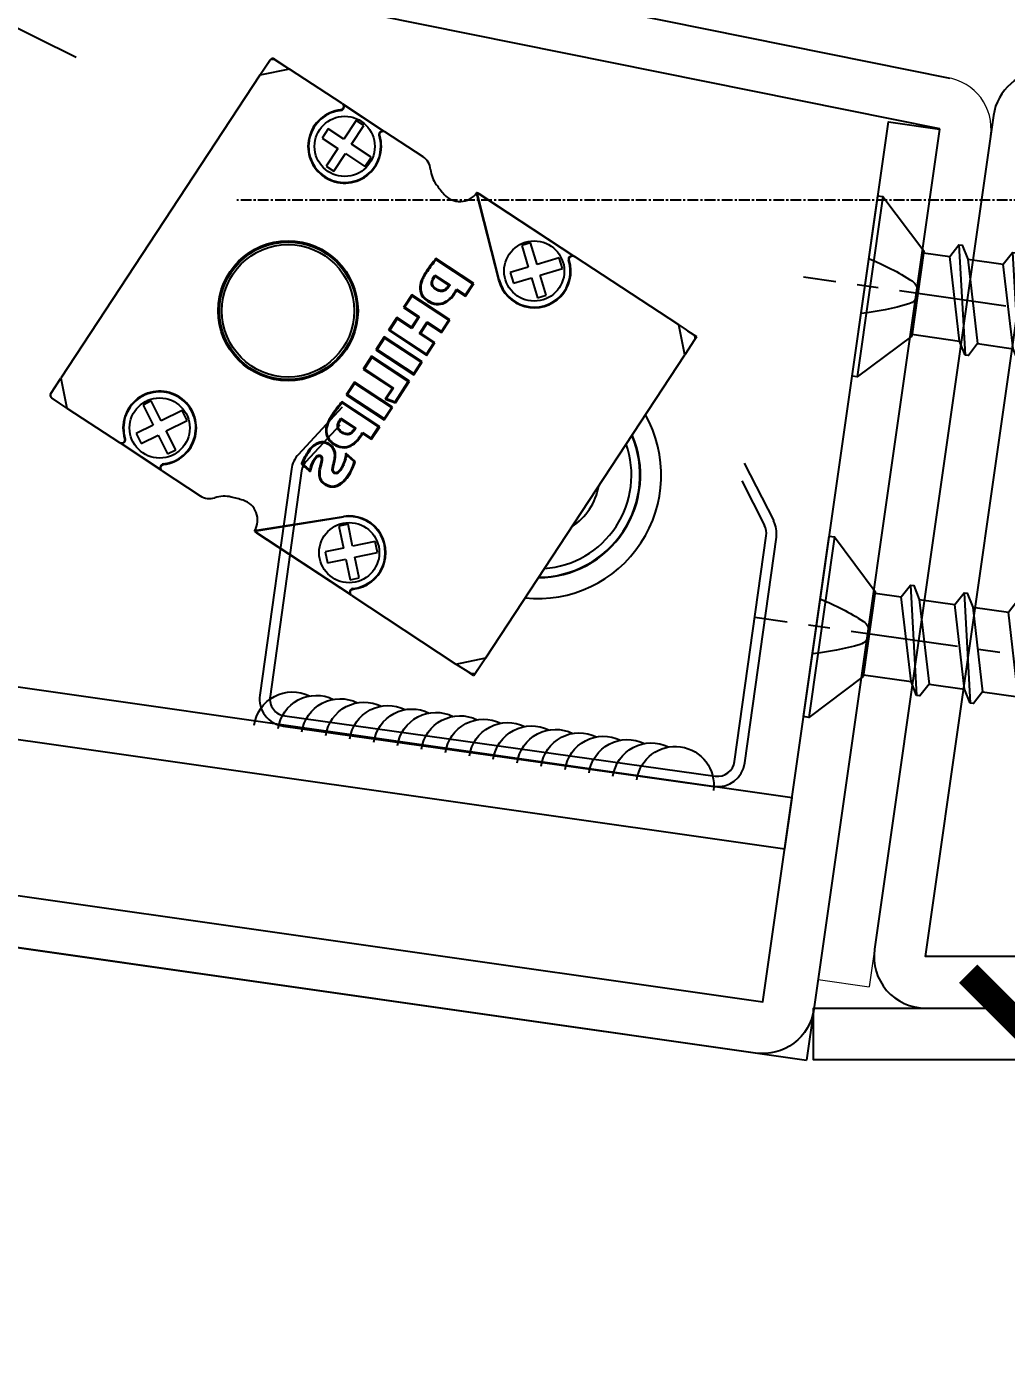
# Model space of a CAD drawing. Extents: x -3378 to 102197, y -3799 to 48702.
# Drawn here: x 85680.9 to 85737.9, y 23480.7 to 23558.2 of the extents above; entities that cross this region are included whole.
import ezdxf

# ---------------------------------------------------------------- set-up
doc = ezdxf.new("R2010")
doc.units = 0
doc.linetypes.add('CENTER', pattern=[2, 1.25, -0.25, 0.25, -0.25])
for name, color, linetype in [('24WELD', 55, 'Continuous'), ('BCM CL', 14, 'CENTER'), ('CENTER', 4, 'CENTER'), ('DIM', 173, 'Continuous'), ('LAYER3', 165, 'Continuous'), ('outline', 255, 'Continuous'), ('螺絲 固定五金 FASTENERS', 124, 'Continuous'), ('螺絲、螺栓', 4, 'Continuous'), ('視覺模型鋁擠型暫替', 4, 'Continuous'), ('金屬面材 METAL PANEL', 2, 'Continuous')]:
    doc.layers.add(name, color=color, linetype=linetype)
doc.layers.add('BCM-ALP', color=7, linetype='Continuous', lineweight=0)
doc.styles.add('GM_ANNO_TEXT', font='simplex.shx', dxfattribs={"width": 0.8})
doc.dimstyles.new('GM_DIM', dxfattribs={"dimscale": 0, "dimtxt": 20, "dimasz": 10, "dimexe": 5, "dimexo": 5, "dimgap": 5, "dimtad": 1, "dimdec": 0, "dimdsep": 46, "dimtxsty": 'GM_ANNO_TEXT', "dimblk": 'ARCHTICK', "dimcen": 0, "dimclrd": 4, "dimclre": 4, "dimclrt": 10, "dimadec": 0, "dimazin": 2, "dimtfac": 1, "dimtdec": 0, "dimtix": 1, "dimtofl": 0, "dimtmove": 2, "dimatfit": 3, "dimfxl": 1.5, "dimarcsym": 1})

# ---------------------------------------------------------------- blocks, each defined once
blk = doc.blocks.new('箭頭2')
at = {"layer": 'LAYER3', "ltscale": 10}
blk.add_line((0, -5.774), (0, -205.774), dxfattribs=at)
blk = doc.blocks.new('L3燈具')
at = {"color": 133, "linetype": 'Continuous'}
for p, q in [((-14.267, 36.334), (-11.579, 35.059)), ((-14.193, 36.274), (-14.17, 36.244)), ((-11.71, 35.078), (-11.672, 35.079)), ((-5.774, 32.289), (-5.776, 32.291)), ((0.218, 29.424), (0.256, 29.425)), ((-21.687, 13.734), (-24.375, 15.008)), ((-24.244, 14.99), (-24.282, 14.989)), ((-21.761, 13.794), (-21.784, 13.824)), ((-15.868, 10.995), (-15.87, 10.995)), ((-9.759, 8.08), (-15.725, 10.908)), ((-9.833, 8.14), (-9.856, 8.17))]:
    blk.add_line(p, q, dxfattribs=at)
at = {"color": 165, "linetype": 'Continuous'}
for p, q in [((-13.327, 35.474), (-13.883, 34.299)), ((-13.396, 34.068), (-12.84, 35.243)), ((-12.84, 35.243), (-13.327, 35.474)), ((-14.869, 34.766), (-15.148, 34.177)), ((-15.148, 34.177), (-14.163, 33.71)), ((-13.883, 34.299), (-14.869, 34.766)), ((-14.163, 33.71), (-14.687, 32.603)), ((-14.2, 32.373), (-13.676, 33.479)), ((-13.676, 33.479), (-12.456, 32.901)), ((-12.177, 33.49), (-13.396, 34.068)), ((-12.456, 32.901), (-12.177, 33.49)), ((-14.687, 32.603), (-14.2, 32.373)), ((-3.828, 27.429), (-5.805, 32.271)), ((-3.796, 27.442), (-5.774, 32.289)), ((-2.286, 29.825), (-2.776, 29.6)), ((-2.776, 29.6), (-2.233, 28.419)), ((-1.743, 28.644), (-2.286, 29.825)), ((-0.517, 29.208), (-1.743, 28.644)), ((-0.245, 28.616), (-0.517, 29.208)), ((-5.23, 27.032), (-7.619, 28.165)), ((-7.599, 28.096), (-7.619, 28.165)), ((-5.301, 27.007), (-7.599, 28.096)), ((-2.233, 28.419), (-3.224, 27.963)), ((-3.224, 27.963), (-2.951, 27.371)), ((-1.471, 28.052), (-0.245, 28.616)), ((-0.959, 26.939), (-1.471, 28.052)), ((-8.006, 27.356), (-8.054, 27.38)), ((-7.54, 27.208), (-7.519, 27.139)), ((-7.54, 27.208), (-6.595, 26.76)), ((-7.519, 27.139), (-6.665, 26.735)), ((-2.951, 27.371), (-1.96, 27.827)), ((-1.96, 27.827), (-1.448, 26.714)), ((-6.595, 26.76), (-6.665, 26.735)), ((-6.181, 26.564), (-6.156, 26.493)), ((-6.181, 26.564), (-5.634, 26.304)), ((-6.156, 26.493), (-5.609, 26.234)), ((-5.634, 26.304), (-5.301, 27.007)), ((-5.609, 26.234), (-5.23, 27.032)), ((-5.301, 27.007), (-5.23, 27.032)), ((-1.448, 26.714), (-0.959, 26.939)), ((-8.71, 25.877), (-9.088, 25.079)), ((-8.684, 25.807), (-9.017, 25.104)), ((-6.316, 24.743), (-8.71, 25.877)), ((-8.684, 25.807), (-8.71, 25.877)), ((-6.386, 24.717), (-8.684, 25.807)), ((-5.634, 26.304), (-5.609, 26.234)), ((-9.017, 25.104), (-9.088, 25.079)), ((-9.088, 25.079), (-8.175, 24.646)), ((-9.017, 25.104), (-8.105, 24.672)), ((-9.388, 24.446), (-9.766, 23.648)), ((-9.363, 24.375), (-9.696, 23.673)), ((-8.475, 24.013), (-9.388, 24.446)), ((-9.363, 24.375), (-9.388, 24.446)), ((-8.45, 23.943), (-9.363, 24.375)), ((-8.175, 24.646), (-8.475, 24.013)), ((-8.45, 23.943), (-8.475, 24.013)), ((-8.105, 24.672), (-8.45, 23.943)), ((-8.105, 24.672), (-8.175, 24.646)), ((-7.964, 23.712), (-7.619, 24.441)), ((-7.894, 23.738), (-7.594, 24.371)), ((-7.619, 24.441), (-7.594, 24.371)), ((-7.619, 24.441), (-6.719, 24.015)), ((-7.594, 24.371), (-6.694, 23.944)), ((-6.719, 24.015), (-6.386, 24.717)), ((-6.719, 24.015), (-6.694, 23.944)), ((-6.694, 23.944), (-6.316, 24.743)), ((-6.386, 24.717), (-6.316, 24.743)), ((-9.696, 23.673), (-9.766, 23.648)), ((-9.766, 23.648), (-7.373, 22.513)), ((-9.696, 23.673), (-7.398, 22.583)), ((-7.964, 23.712), (-7.894, 23.738)), ((-7.065, 23.286), (-7.964, 23.712)), ((-6.994, 23.311), (-7.894, 23.738)), ((-7.398, 22.583), (-7.065, 23.286)), ((-7.373, 22.513), (-6.994, 23.311)), ((-7.065, 23.286), (-6.994, 23.311)), ((-9.964, 23.231), (-10.343, 22.431)), ((-9.939, 23.16), (-10.273, 22.456)), ((-7.57, 22.096), (-9.964, 23.231)), ((-9.939, 23.16), (-9.964, 23.231)), ((-7.64, 22.071), (-9.939, 23.16)), ((-7.398, 22.583), (-7.373, 22.513)), ((-10.541, 22.014), (-10.921, 21.211)), ((-10.516, 21.943), (-10.851, 21.236)), ((-8.147, 20.879), (-10.541, 22.014)), ((-10.516, 21.943), (-10.541, 22.014)), ((-8.217, 20.854), (-10.516, 21.943)), ((-10.273, 22.456), (-10.343, 22.431)), ((-10.343, 22.431), (-7.949, 21.296)), ((-10.273, 22.456), (-7.975, 21.366)), ((-7.975, 21.366), (-7.64, 22.071)), ((-7.949, 21.296), (-7.57, 22.096)), ((-7.64, 22.071), (-7.57, 22.096)), ((-10.851, 21.236), (-10.921, 21.211)), ((-10.921, 21.211), (-9.085, 20.341)), ((-10.851, 21.236), (-9.014, 20.366)), ((-7.975, 21.366), (-7.949, 21.296)), ((-11.311, 20.39), (-11.689, 19.592)), ((-11.285, 20.319), (-11.619, 19.617)), ((-8.917, 19.255), (-11.311, 20.39)), ((-11.285, 20.319), (-11.311, 20.39)), ((-8.987, 19.23), (-11.285, 20.319)), ((-9.085, 20.341), (-9.408, 19.659)), ((-9.014, 20.366), (-9.332, 19.696)), ((-9.014, 20.366), (-9.085, 20.341)), ((-8.82, 19.582), (-8.217, 20.854)), ((-8.79, 19.522), (-8.147, 20.879)), ((-8.217, 20.854), (-8.147, 20.879)), ((-11.619, 19.617), (-11.689, 19.592)), ((-11.689, 19.592), (-9.295, 18.457)), ((-11.619, 19.617), (-9.32, 18.527)), ((-9.332, 19.696), (-9.408, 19.659)), ((-9.408, 19.659), (-8.79, 19.522)), ((-9.332, 19.696), (-8.82, 19.582)), ((-8.82, 19.582), (-8.79, 19.522)), ((-9.499, 18.027), (-11.888, 19.16)), ((-11.868, 19.091), (-11.888, 19.16)), ((-9.569, 18.002), (-11.868, 19.091)), ((-9.32, 18.527), (-8.987, 19.23)), ((-9.295, 18.457), (-8.917, 19.255)), ((-8.987, 19.23), (-8.917, 19.255)), ((-12.28, 18.341), (-12.327, 18.364)), ((-11.808, 18.205), (-11.786, 18.136)), ((-11.808, 18.205), (-10.862, 17.757)), ((-11.786, 18.136), (-10.933, 17.732)), ((-9.901, 17.302), (-9.569, 18.002)), ((-9.876, 17.231), (-9.499, 18.027)), ((-9.569, 18.002), (-9.499, 18.027)), ((-9.32, 18.527), (-9.295, 18.457)), ((-22.874, 17.67), (-23.318, 17.365)), ((-23.318, 17.365), (-22.581, 16.294)), ((-22.137, 16.599), (-22.874, 17.67)), ((-21.026, 17.365), (-22.137, 16.599)), ((-20.656, 16.828), (-21.026, 17.365)), ((-10.862, 17.757), (-10.933, 17.732)), ((-10.448, 17.561), (-10.423, 17.49)), ((-10.448, 17.561), (-9.901, 17.302)), ((-10.423, 17.49), (-9.876, 17.231)), ((-9.901, 17.302), (-9.876, 17.231)), ((-22.581, 16.294), (-23.48, 15.675)), ((-21.768, 16.062), (-20.656, 16.828)), ((-23.48, 15.675), (-23.11, 15.138)), ((-23.11, 15.138), (-22.212, 15.757)), ((-22.212, 15.757), (-21.517, 14.748)), ((-21.073, 15.054), (-21.768, 16.062)), ((-12.664, 15.885), (-12.683, 15.835)), ((-11.19, 16.127), (-11.246, 16.227)), ((-10.634, 15.825), (-11.246, 16.227)), ((-10.691, 15.799), (-11.19, 16.127)), ((-10.691, 15.799), (-10.634, 15.825)), ((-21.517, 14.748), (-21.073, 15.054)), ((-13.655, 15.264), (-13.714, 15.24)), ((-13.182, 14.967), (-13.136, 14.879)), ((-11.659, 14.961), (-11.664, 15.014)), ((-15.873, 11.03), (-10.873, 12.565)), ((-15.868, 10.995), (-10.863, 12.532)), ((-10.544, 12.146), (-11.051, 11.963)), ((-11.051, 11.963), (-10.61, 10.74)), ((-10.103, 10.922), (-10.544, 12.146)), ((-8.834, 11.379), (-10.103, 10.922)), ((-8.613, 10.766), (-8.834, 11.379)), ((-10.61, 10.74), (-11.637, 10.37)), ((-11.637, 10.37), (-11.416, 9.757)), ((-11.416, 9.757), (-10.39, 10.126)), ((-10.39, 10.126), (-9.975, 8.974)), ((-9.883, 10.309), (-8.613, 10.766)), ((-9.468, 9.157), (-9.883, 10.309)), ((-9.975, 8.974), (-9.468, 9.157))]:
    blk.add_line(p, q, dxfattribs=at)
for centre, radius in [((-13.78, 33.889), 1.75), ((-1.852, 28.236), 1.75), ((-15.718, 23.963), 4.07), ((-15.718, 23.963), 4), ((-15.718, 23.963), 3.852), ((-22.174, 16.178), 1.75), ((-10.246, 10.524), 1.75)]:
    blk.add_circle(centre, radius, dxfattribs=at)
for centre, radius, start, end in [((-13.78, 33.889), 2.135, 104.2067, 25.07249), ((-13.78, 33.889), 2.1, 103.83507, 25.44412), ((-1.852, 28.236), 2.135, 202.20575, 25.07249), ((-1.852, 28.236), 2.1, 202.20575, 25.44412), ((0.124, 23.366), 9.109, 148.21497, 153.85858), ((0.124, 23.366), 9.057, 148.51397, 153.85858), ((-4.067, 14.321), 9.196, 148.25382, 153.91996), ((-4.067, 14.321), 9.143, 148.55019, 153.91996), ((-22.174, 16.178), 2.135, 284.2067, 205.07249), ((-22.174, 16.178), 2.1, 283.83507, 205.44412), ((-7.537, 24.497), 11.129, 236.28351, 239.79491), ((-7.537, 24.497), 11.076, 236.4704, 239.36009), ((-10.246, 10.524), 2.135, 284.2067, 107.07344), ((-10.246, 10.524), 2.1, 283.83507, 107.07344)]:
    blk.add_arc(centre, radius, start, end, dxfattribs=at)
at = {"color": 133, "linetype": 'Continuous'}
for centre, radius, start, end in [((-1.043, 39.423), 10, 224.46465, 228.5497), ((-15.639, 11.088), 0.2, 220.52423, 244.63959)]:
    blk.add_arc(centre, radius, start, end, dxfattribs=at)
at = {"linetype": 'Continuous'}
blk.add_arc((-5.702, 32.053), 0.2, 64.63959, 88.75496, dxfattribs=at)
at = {"color": 133, "linetype": 'Continuous', "extrusion": (0, 0, -1)}
for centre, major_axis, start_param, end_param in [((-6.367, 33.032), (1.003, 0.409), 1.321801, 1.35384), ((-16.818, 10.984), (0.318, -1.036), -1.35384, -1.321801)]:
    blk.add_ellipse(centre, major_axis=major_axis, ratio=0.866113, start_param=start_param, end_param=end_param, dxfattribs=at)
at = {"color": 165, "linetype": 'Continuous'}
for points, knots in [([(-14.267, 36.334), (-14.23, 36.316), (-14.199, 36.287), (-14.159, 36.216), (-14.15, 36.174), (-14.157, 36.093), (-14.174, 36.053), (-14.227, 35.992), (-14.263, 35.969), (-14.303, 35.959)], [0, 0, 0, 0, 0.25, 0.25, 0.5, 0.5, 0.75, 0.75, 1, 1, 1, 1]), ([(-14.282, 35.928), (-14.242, 35.938), (-14.205, 35.96), (-14.152, 36.022), (-14.135, 36.062), (-14.127, 36.143), (-14.135, 36.185), (-14.16, 36.229), (-14.165, 36.236), (-14.17, 36.244)], [0, 0, 0, 0, 0.25, 0.25, 0.5, 0.5, 0.75, 0.75, 0.8056543, 0.8056543, 0.8056543, 0.8056543]), ([(-11.71, 35.077), (-11.719, 35.077), (-11.728, 35.076), (-11.777, 35.068), (-11.815, 35.048), (-11.873, 34.99), (-11.893, 34.952), (-11.907, 34.871), (-11.901, 34.829), (-11.883, 34.792)], [0.1948221, 0.1948221, 0.1948221, 0.1948221, 0.25, 0.25, 0.5, 0.5, 0.75, 0.75, 1, 1, 1, 1]), ([(-11.846, 34.794), (-11.863, 34.831), (-11.869, 34.873), (-11.854, 34.954), (-11.834, 34.992), (-11.777, 35.049), (-11.738, 35.069), (-11.658, 35.083), (-11.616, 35.077), (-11.579, 35.059)], [0, 0, 0, 0, 0.25, 0.25, 0.5, 0.5, 0.75, 0.75, 1, 1, 1, 1]), ([(0.218, 29.424), (0.209, 29.423), (0.2, 29.422), (0.151, 29.414), (0.113, 29.394), (0.055, 29.336), (0.035, 29.298), (0.021, 29.218), (0.027, 29.175), (0.045, 29.138)], [0.1948221, 0.1948221, 0.1948221, 0.1948221, 0.25, 0.25, 0.5, 0.5, 0.75, 0.75, 1, 1, 1, 1]), ([(0.082, 29.14), (0.065, 29.178), (0.059, 29.22), (0.074, 29.3), (0.093, 29.338), (0.151, 29.396), (0.19, 29.415), (0.27, 29.429), (0.312, 29.423), (0.349, 29.406)], [0, 0, 0, 0, 0.25, 0.25, 0.5, 0.5, 0.75, 0.75, 1, 1, 1, 1]), ([(-8.054, 27.38), (-8.203, 27.073), (-8.345, 26.747), (-8.306, 26.233), (-8.25, 26.062), (-8.038, 25.795), (-7.886, 25.703), (-7.574, 25.56), (-7.405, 25.516), (-7.064, 25.528), (-6.896, 25.587), (-6.607, 25.773), (-6.482, 25.894), (-6.296, 26.181), (-6.229, 26.339), (-6.156, 26.493)], [0, 0, 0, 0, 0.25, 0.25, 0.375, 0.375, 0.5, 0.5, 0.625, 0.625, 0.75, 0.75, 0.875, 0.875, 1, 1, 1, 1]), ([(-8.006, 27.356), (-8.024, 27.319), (-8.042, 27.281), (-8.064, 27.234), (-8.069, 27.225), (-8.077, 27.206), (-8.081, 27.198), (-8.098, 27.162), (-8.109, 27.138), (-8.161, 27.02), (-8.193, 26.929), (-8.266, 26.666), (-8.28, 26.505), (-8.251, 26.283), (-8.233, 26.213), (-8.194, 26.113), (-8.179, 26.081), (-8.152, 26.033), (-8.142, 26.015), (-8.119, 25.982), (-8.107, 25.966), (-8.044, 25.89), (-7.981, 25.836), (-7.873, 25.765), (-7.835, 25.743), (-7.755, 25.701), (-7.713, 25.681), (-7.505, 25.593), (-7.346, 25.564), (-7.04, 25.591), (-6.893, 25.646), (-6.717, 25.767), (-6.683, 25.794), (-6.631, 25.838), (-6.614, 25.854), (-6.589, 25.878), (-6.58, 25.886), (-6.563, 25.902), (-6.557, 25.909), (-6.491, 25.979), (-6.443, 26.047), (-6.359, 26.19), (-6.323, 26.264), (-6.252, 26.414), (-6.217, 26.489), (-6.181, 26.564)], [0, 0, 0, 0, 0.03125, 0.03125, 0.039062, 0.039062, 0.046875, 0.046875, 0.0625, 0.0625, 0.125, 0.125, 0.25, 0.25, 0.3125, 0.3125, 0.34375, 0.34375, 0.359375, 0.359375, 0.375, 0.375, 0.4375, 0.4375, 0.46875, 0.46875, 0.5, 0.5, 0.625, 0.625, 0.75, 0.75, 0.78125, 0.78125, 0.796875, 0.796875, 0.804688, 0.804688, 0.8125, 0.8125, 0.875, 0.875, 0.9375, 0.9375, 1, 1, 1, 1]), ([(-6.595, 26.76), (-6.599, 26.75), (-6.604, 26.741), (-6.611, 26.727), (-6.613, 26.722), (-6.616, 26.715), (-6.617, 26.713), (-6.619, 26.708), (-6.621, 26.704), (-6.636, 26.674), (-6.648, 26.65), (-6.687, 26.579), (-6.714, 26.537), (-6.796, 26.427), (-6.854, 26.376), (-6.943, 26.331), (-6.973, 26.321), (-7.012, 26.315), (-7.022, 26.314), (-7.042, 26.312), (-7.052, 26.311), (-7.081, 26.309), (-7.101, 26.309), (-7.16, 26.31), (-7.2, 26.315), (-7.262, 26.33), (-7.283, 26.336), (-7.315, 26.347), (-7.325, 26.351), (-7.347, 26.36), (-7.358, 26.366), (-7.377, 26.374), (-7.386, 26.379), (-7.405, 26.388), (-7.415, 26.393), (-7.445, 26.408), (-7.464, 26.419), (-7.517, 26.453), (-7.547, 26.478), (-7.624, 26.56), (-7.656, 26.623), (-7.683, 26.769), (-7.678, 26.851), (-7.641, 26.987), (-7.625, 27.035), (-7.598, 27.098), (-7.592, 27.11), (-7.584, 27.126), (-7.583, 27.13), (-7.581, 27.135), (-7.579, 27.137), (-7.576, 27.144), (-7.573, 27.149), (-7.561, 27.172), (-7.55, 27.19), (-7.54, 27.208)], [0, 0, 0, 0, 0.015625, 0.015625, 0.023438, 0.023438, 0.027344, 0.027344, 0.03125, 0.03125, 0.0625, 0.0625, 0.125, 0.125, 0.25, 0.25, 0.3125, 0.3125, 0.328125, 0.328125, 0.34375, 0.34375, 0.375, 0.375, 0.4375, 0.4375, 0.46875, 0.46875, 0.484375, 0.484375, 0.5, 0.5, 0.515625, 0.515625, 0.53125, 0.53125, 0.5625, 0.5625, 0.625, 0.625, 0.75, 0.75, 0.875, 0.875, 0.9375, 0.9375, 0.953125, 0.953125, 0.957031, 0.957031, 0.960938, 0.960938, 0.96875, 0.96875, 1, 1, 1, 1]), ([(-6.665, 26.735), (-6.666, 26.734), (-6.666, 26.734), (-6.667, 26.731), (-6.669, 26.727), (-6.683, 26.698), (-6.695, 26.674), (-6.733, 26.606), (-6.758, 26.566), (-6.835, 26.464), (-6.887, 26.418), (-6.962, 26.38), (-6.987, 26.372), (-7.018, 26.368), (-7.028, 26.366), (-7.047, 26.365), (-7.056, 26.364), (-7.083, 26.362), (-7.101, 26.362), (-7.156, 26.363), (-7.192, 26.367), (-7.248, 26.381), (-7.267, 26.386), (-7.296, 26.397), (-7.305, 26.4), (-7.325, 26.409), (-7.335, 26.413), (-7.354, 26.422), (-7.363, 26.427), (-7.382, 26.436), (-7.392, 26.44), (-7.42, 26.454), (-7.437, 26.464), (-7.485, 26.495), (-7.511, 26.518), (-7.579, 26.589), (-7.606, 26.643), (-7.629, 26.769), (-7.625, 26.843), (-7.591, 26.971), (-7.575, 27.016), (-7.549, 27.076), (-7.544, 27.089), (-7.537, 27.104), (-7.535, 27.108), (-7.533, 27.112), (-7.532, 27.114), (-7.529, 27.12), (-7.527, 27.124), (-7.522, 27.132), (-7.521, 27.135), (-7.519, 27.139)], [0, 0, 0, 0, 0.000985, 0.000985, 0.005102, 0.005102, 0.038036, 0.038036, 0.103905, 0.103905, 0.235642, 0.235642, 0.301511, 0.301511, 0.317978, 0.317978, 0.334445, 0.334445, 0.36738, 0.36738, 0.433248, 0.433248, 0.466183, 0.466183, 0.48265, 0.48265, 0.499117, 0.499117, 0.515584, 0.515584, 0.532051, 0.532051, 0.564986, 0.564986, 0.630855, 0.630855, 0.762592, 0.762592, 0.894329, 0.894329, 0.960198, 0.960198, 0.976665, 0.976665, 0.980782, 0.980782, 0.984899, 0.984899, 0.993133, 0.993133, 1, 1, 1, 1]), ([(-12.327, 18.364), (-12.476, 18.058), (-12.617, 17.733), (-12.576, 17.22), (-12.513, 17.053), (-12.299, 16.789), (-12.15, 16.695), (-11.838, 16.553), (-11.67, 16.51), (-11.328, 16.523), (-11.162, 16.583), (-10.731, 16.865), (-10.569, 17.183), (-10.423, 17.49)], [0, 0, 0, 0, 0.25, 0.25, 0.375, 0.375, 0.5, 0.5, 0.625, 0.625, 0.75, 0.75, 1, 1, 1, 1]), ([(-12.28, 18.341), (-12.298, 18.303), (-12.315, 18.266), (-12.337, 18.219), (-12.342, 18.209), (-12.347, 18.198), (-12.349, 18.195), (-12.351, 18.191), (-12.352, 18.187), (-12.357, 18.178), (-12.36, 18.171), (-12.374, 18.14), (-12.385, 18.115), (-12.438, 17.991), (-12.47, 17.897), (-12.541, 17.626), (-12.552, 17.463), (-12.503, 17.173), (-12.443, 17.045), (-12.344, 16.93), (-12.338, 16.923), (-12.325, 16.909), (-12.318, 16.901), (-12.297, 16.88), (-12.282, 16.866), (-12.235, 16.826), (-12.201, 16.801), (-12.13, 16.754), (-12.092, 16.732), (-12.011, 16.69), (-11.969, 16.67), (-11.761, 16.584), (-11.602, 16.557), (-11.295, 16.589), (-11.148, 16.648), (-10.99, 16.761), (-10.972, 16.774), (-10.938, 16.802), (-10.924, 16.814), (-10.88, 16.853), (-10.852, 16.88), (-10.772, 16.968), (-10.723, 17.034), (-10.655, 17.142), (-10.633, 17.179), (-10.602, 17.238), (-10.592, 17.258), (-10.577, 17.289), (-10.573, 17.299), (-10.564, 17.318), (-10.559, 17.327), (-10.519, 17.411), (-10.484, 17.486), (-10.448, 17.561)], [0, 0, 0, 0, 0.03125, 0.03125, 0.039062, 0.039062, 0.041016, 0.041016, 0.042969, 0.042969, 0.046875, 0.046875, 0.0625, 0.0625, 0.125, 0.125, 0.25, 0.25, 0.375, 0.375, 0.382812, 0.382812, 0.390625, 0.390625, 0.40625, 0.40625, 0.4375, 0.4375, 0.46875, 0.46875, 0.5, 0.5, 0.625, 0.625, 0.75, 0.75, 0.765625, 0.765625, 0.78125, 0.78125, 0.8125, 0.8125, 0.875, 0.875, 0.90625, 0.90625, 0.921875, 0.921875, 0.929688, 0.929688, 0.9375, 0.9375, 1, 1, 1, 1]), ([(-10.862, 17.757), (-10.867, 17.748), (-10.871, 17.738), (-10.878, 17.724), (-10.88, 17.719), (-10.885, 17.71), (-10.886, 17.706), (-10.902, 17.673), (-10.915, 17.648), (-10.954, 17.576), (-10.981, 17.534), (-11.063, 17.423), (-11.121, 17.37), (-11.211, 17.323), (-11.242, 17.313), (-11.278, 17.307), (-11.282, 17.307), (-11.29, 17.306), (-11.295, 17.306), (-11.31, 17.304), (-11.32, 17.304), (-11.35, 17.302), (-11.37, 17.302), (-11.472, 17.307), (-11.556, 17.326), (-11.688, 17.387), (-11.729, 17.41), (-11.8, 17.46), (-11.83, 17.488), (-11.905, 17.578), (-11.934, 17.647), (-11.948, 17.765), (-11.947, 17.807), (-11.939, 17.862), (-11.938, 17.873), (-11.935, 17.888), (-11.934, 17.89), (-11.933, 17.896), (-11.933, 17.898), (-11.932, 17.903), (-11.931, 17.907), (-11.926, 17.927), (-11.921, 17.944), (-11.905, 17.998), (-11.889, 18.039), (-11.865, 18.096), (-11.859, 18.107), (-11.851, 18.125), (-11.848, 18.132), (-11.843, 18.141), (-11.841, 18.146), (-11.829, 18.169), (-11.818, 18.187), (-11.808, 18.205)], [0, 0, 0, 0, 0.015625, 0.015625, 0.023437, 0.023437, 0.03125, 0.03125, 0.0625, 0.0625, 0.125, 0.125, 0.25, 0.25, 0.3125, 0.3125, 0.320312, 0.320312, 0.328125, 0.328125, 0.34375, 0.34375, 0.375, 0.375, 0.5, 0.5, 0.5625, 0.5625, 0.625, 0.625, 0.75, 0.75, 0.8125, 0.8125, 0.828125, 0.828125, 0.832031, 0.832031, 0.835938, 0.835938, 0.84375, 0.84375, 0.875, 0.875, 0.9375, 0.9375, 0.953125, 0.953125, 0.960938, 0.960938, 0.96875, 0.96875, 1, 1, 1, 1]), ([(-10.933, 17.732), (-10.934, 17.729), (-10.935, 17.726), (-10.949, 17.697), (-10.962, 17.672), (-10.999, 17.603), (-11.025, 17.563), (-11.102, 17.459), (-11.154, 17.413), (-11.231, 17.373), (-11.257, 17.364), (-11.286, 17.36), (-11.289, 17.359), (-11.295, 17.359), (-11.3, 17.358), (-11.313, 17.357), (-11.323, 17.356), (-11.351, 17.355), (-11.369, 17.355), (-11.463, 17.36), (-11.54, 17.377), (-11.664, 17.433), (-11.702, 17.455), (-11.766, 17.501), (-11.792, 17.526), (-11.858, 17.604), (-11.883, 17.663), (-11.894, 17.766), (-11.894, 17.804), (-11.887, 17.854), (-11.885, 17.864), (-11.883, 17.877), (-11.882, 17.88), (-11.881, 17.885), (-11.881, 17.887), (-11.88, 17.892), (-11.879, 17.895), (-11.875, 17.914), (-11.871, 17.929), (-11.855, 17.98), (-11.84, 18.019), (-11.816, 18.074), (-11.811, 18.085), (-11.803, 18.103), (-11.8, 18.109), (-11.796, 18.117), (-11.794, 18.121), (-11.79, 18.129), (-11.788, 18.133), (-11.786, 18.136)], [0, 0, 0, 0, 0.005073, 0.005073, 0.038004, 0.038004, 0.103868, 0.103868, 0.235595, 0.235595, 0.301459, 0.301459, 0.309692, 0.309692, 0.317925, 0.317925, 0.334391, 0.334391, 0.367323, 0.367323, 0.49905, 0.49905, 0.564914, 0.564914, 0.630777, 0.630777, 0.762504, 0.762504, 0.828368, 0.828368, 0.844834, 0.844834, 0.84895, 0.84895, 0.853067, 0.853067, 0.8613, 0.8613, 0.894232, 0.894232, 0.960095, 0.960095, 0.976561, 0.976561, 0.984794, 0.984794, 0.993027, 0.993027, 1, 1, 1, 1]), ([(-11.664, 15.014), (-11.68, 15.014), (-11.694, 15.015), (-11.712, 15.017), (-11.717, 15.019), (-11.724, 15.021), (-11.726, 15.022), (-11.729, 15.023), (-11.73, 15.024), (-11.734, 15.025), (-11.736, 15.026), (-11.746, 15.031), (-11.753, 15.035), (-11.765, 15.04), (-11.769, 15.042), (-11.777, 15.046), (-11.777, 15.046), (-11.782, 15.048), (-11.786, 15.051), (-11.805, 15.069), (-11.822, 15.099), (-11.843, 15.2), (-11.846, 15.269), (-11.84, 15.399), (-11.835, 15.446), (-11.826, 15.523), (-11.822, 15.55), (-11.817, 15.585), (-11.816, 15.592), (-11.815, 15.603), (-11.814, 15.607), (-11.813, 15.612), (-11.813, 15.615), (-11.811, 15.629), (-11.809, 15.64), (-11.785, 15.825), (-11.8, 15.972), (-11.827, 16.093), (-11.829, 16.1), (-11.831, 16.11), (-11.832, 16.113), (-11.834, 16.12), (-11.834, 16.122), (-11.841, 16.146), (-11.846, 16.164), (-11.865, 16.218), (-11.88, 16.253), (-11.932, 16.351), (-11.976, 16.409), (-12.081, 16.51), (-12.142, 16.553), (-12.22, 16.593), (-12.229, 16.598), (-12.246, 16.606), (-12.253, 16.609), (-12.277, 16.62), (-12.295, 16.629), (-12.347, 16.65), (-12.381, 16.662), (-12.556, 16.707), (-12.695, 16.698), (-12.897, 16.62), (-12.963, 16.584), (-13.06, 16.514), (-13.092, 16.488), (-13.131, 16.452), (-13.139, 16.445), (-13.151, 16.434), (-13.155, 16.43), (-13.162, 16.423), (-13.166, 16.42), (-13.182, 16.403), (-13.195, 16.39), (-13.308, 16.265), (-13.379, 16.139), (-13.439, 16.017)], [0, 0, 0, 0, 0.014689, 0.014689, 0.022509, 0.022509, 0.026419, 0.026419, 0.028374, 0.028374, 0.030329, 0.030329, 0.038149, 0.038149, 0.042058, 0.042058, 0.045968, 0.045968, 0.061608, 0.061608, 0.124168, 0.124168, 0.186727, 0.186727, 0.218007, 0.218007, 0.233647, 0.233647, 0.237557, 0.237557, 0.239512, 0.239512, 0.241467, 0.241467, 0.249287, 0.249287, 0.374406, 0.374406, 0.382225, 0.382225, 0.386135, 0.386135, 0.390045, 0.390045, 0.405685, 0.405685, 0.436965, 0.436965, 0.499524, 0.499524, 0.562084, 0.562084, 0.569904, 0.569904, 0.577724, 0.577724, 0.593364, 0.593364, 0.624643, 0.624643, 0.749762, 0.749762, 0.812322, 0.812322, 0.843601, 0.843601, 0.851421, 0.851421, 0.855331, 0.855331, 0.859241, 0.859241, 0.874881, 0.874881, 1, 1, 1, 1]), ([(-11.659, 14.961), (-11.68, 14.961), (-11.698, 14.961), (-11.723, 14.966), (-11.731, 14.968), (-11.742, 14.971), (-11.746, 14.973), (-11.751, 14.975), (-11.753, 14.976), (-11.756, 14.978), (-11.758, 14.979), (-11.768, 14.983), (-11.776, 14.987), (-11.788, 14.992), (-11.792, 14.994), (-11.799, 14.998), (-11.801, 14.999), (-11.811, 15.004), (-11.818, 15.009), (-11.853, 15.041), (-11.873, 15.082), (-11.896, 15.196), (-11.899, 15.269), (-11.892, 15.403), (-11.888, 15.451), (-11.879, 15.53), (-11.875, 15.558), (-11.87, 15.593), (-11.869, 15.6), (-11.867, 15.611), (-11.866, 15.615), (-11.865, 15.62), (-11.865, 15.623), (-11.863, 15.636), (-11.861, 15.647), (-11.839, 15.826), (-11.853, 15.966), (-11.878, 16.081), (-11.88, 16.087), (-11.882, 16.097), (-11.883, 16.1), (-11.885, 16.107), (-11.885, 16.109), (-11.891, 16.131), (-11.897, 16.148), (-11.914, 16.199), (-11.928, 16.23), (-11.976, 16.321), (-12.016, 16.375), (-12.114, 16.468), (-12.171, 16.508), (-12.244, 16.546), (-12.252, 16.55), (-12.268, 16.558), (-12.276, 16.561), (-12.299, 16.572), (-12.316, 16.58), (-12.365, 16.6), (-12.397, 16.611), (-12.559, 16.653), (-12.686, 16.645), (-12.873, 16.573), (-12.935, 16.538), (-13.027, 16.472), (-13.058, 16.447), (-13.096, 16.413), (-13.103, 16.406), (-13.115, 16.396), (-13.119, 16.392), (-13.125, 16.385), (-13.129, 16.382), (-13.144, 16.366), (-13.157, 16.353), (-13.264, 16.235), (-13.333, 16.114), (-13.392, 15.994)], [0, 0, 0, 0, 0.015625, 0.015625, 0.023437, 0.023437, 0.027344, 0.027344, 0.029297, 0.029297, 0.03125, 0.03125, 0.039063, 0.039063, 0.042969, 0.042969, 0.046875, 0.046875, 0.0625, 0.0625, 0.125, 0.125, 0.1875, 0.1875, 0.21875, 0.21875, 0.234375, 0.234375, 0.238281, 0.238281, 0.240234, 0.240234, 0.242188, 0.242188, 0.25, 0.25, 0.375, 0.375, 0.382813, 0.382813, 0.386719, 0.386719, 0.390625, 0.390625, 0.40625, 0.40625, 0.4375, 0.4375, 0.5, 0.5, 0.5625, 0.5625, 0.570312, 0.570312, 0.578125, 0.578125, 0.59375, 0.59375, 0.625, 0.625, 0.75, 0.75, 0.8125, 0.8125, 0.84375, 0.84375, 0.851562, 0.851562, 0.855469, 0.855469, 0.859375, 0.859375, 0.875, 0.875, 1, 1, 1, 1]), ([(-13.439, 16.017), (-13.469, 15.958), (-13.496, 15.9), (-13.549, 15.782), (-13.574, 15.721), (-13.641, 15.537), (-13.677, 15.408), (-13.707, 15.275), (-13.709, 15.263), (-13.712, 15.251), (-13.714, 15.24)], [0, 0, 0, 0, 0.239415, 0.239415, 0.47883, 0.47883, 0.957661, 0.957661, 0.957661, 1, 1, 1, 1]), ([(-13.392, 15.994), (-13.421, 15.936), (-13.448, 15.877), (-13.501, 15.761), (-13.525, 15.702), (-13.59, 15.521), (-13.626, 15.395), (-13.655, 15.264)], [0, 0, 0, 0, 0.25, 0.25, 0.5, 0.5, 1, 1, 1, 1]), ([(-13.182, 14.967), (-13.165, 15.167), (-13.122, 15.357), (-13.04, 15.557), (-13.031, 15.579), (-13.011, 15.622), (-13, 15.644), (-12.988, 15.669), (-12.987, 15.672), (-12.984, 15.677), (-12.982, 15.682), (-12.977, 15.693), (-12.973, 15.7), (-12.962, 15.721), (-12.955, 15.735), (-12.932, 15.772), (-12.916, 15.794), (-12.866, 15.851), (-12.831, 15.876), (-12.785, 15.893), (-12.775, 15.896), (-12.761, 15.898), (-12.756, 15.899), (-12.748, 15.9), (-12.746, 15.9), (-12.741, 15.901), (-12.739, 15.901), (-12.718, 15.9), (-12.693, 15.894), (-12.664, 15.885)], [0, 0, 0, 0, 0.5, 0.5, 0.5625, 0.5625, 0.625, 0.625, 0.632812, 0.632812, 0.640625, 0.640625, 0.65625, 0.65625, 0.6875, 0.6875, 0.75, 0.75, 0.875, 0.875, 0.90625, 0.90625, 0.921875, 0.921875, 0.929688, 0.929688, 0.9375, 0.9375, 1, 1, 1, 1]), ([(-13.136, 14.879), (-13.134, 14.907), (-13.131, 14.935), (-13.129, 14.963), (-13.113, 15.158), (-13.071, 15.342), (-12.992, 15.536), (-12.982, 15.557), (-12.963, 15.6), (-12.952, 15.622), (-12.941, 15.646), (-12.939, 15.649), (-12.937, 15.655), (-12.935, 15.659), (-12.93, 15.669), (-12.926, 15.676), (-12.916, 15.696), (-12.909, 15.708), (-12.888, 15.742), (-12.874, 15.762), (-12.831, 15.811), (-12.803, 15.83), (-12.769, 15.842), (-12.762, 15.844), (-12.752, 15.846), (-12.748, 15.847), (-12.743, 15.847), (-12.741, 15.847), (-12.738, 15.848), (-12.738, 15.848), (-12.73, 15.848), (-12.71, 15.843), (-12.683, 15.835)], [0, 0, 0, 0, 0.066966, 0.066966, 0.066966, 0.534822, 0.534822, 0.593305, 0.593305, 0.651787, 0.651787, 0.659097, 0.659097, 0.666407, 0.666407, 0.681028, 0.681028, 0.710269, 0.710269, 0.768751, 0.768751, 0.885715, 0.885715, 0.914956, 0.914956, 0.929576, 0.929576, 0.936887, 0.936887, 0.944197, 0.944197, 1, 1, 1, 1]), ([(-12.683, 15.835), (-12.667, 15.827), (-12.654, 15.816), (-12.63, 15.779), (-12.619, 15.753), (-12.596, 15.652), (-12.595, 15.553), (-12.614, 15.41), (-12.616, 15.394), (-12.62, 15.369), (-12.622, 15.36), (-12.624, 15.346), (-12.625, 15.339), (-12.63, 15.306), (-12.633, 15.28), (-12.642, 15.202), (-12.645, 15.153), (-12.65, 15.01), (-12.645, 14.924), (-12.634, 14.826), (-12.631, 14.807), (-12.628, 14.787), (-12.628, 14.784), (-12.627, 14.78), (-12.627, 14.778), (-12.626, 14.769), (-12.625, 14.762), (-12.621, 14.743), (-12.618, 14.73), (-12.603, 14.668), (-12.586, 14.621), (-12.521, 14.492), (-12.459, 14.42), (-12.348, 14.334), (-12.307, 14.308), (-12.254, 14.281), (-12.243, 14.276), (-12.223, 14.266), (-12.213, 14.262), (-12.193, 14.252), (-12.181, 14.247), (-12.159, 14.237), (-12.148, 14.232), (-12.047, 14.192), (-11.958, 14.172), (-11.693, 14.161), (-11.522, 14.219), (-11.325, 14.37), (-11.286, 14.404), (-11.238, 14.451), (-11.228, 14.46), (-11.214, 14.475), (-11.209, 14.48), (-11.202, 14.488), (-11.2, 14.491), (-11.196, 14.494), (-11.195, 14.496), (-11.18, 14.513), (-11.167, 14.527), (-11.103, 14.604), (-11.054, 14.672), (-10.962, 14.82), (-10.919, 14.901), (-10.837, 15.073), (-10.801, 15.161), (-10.706, 15.426), (-10.663, 15.607), (-10.638, 15.793), (-10.637, 15.804), (-10.636, 15.815), (-10.634, 15.825)], [0, 0, 0, 0, 0.029187, 0.029187, 0.060268, 0.060268, 0.122429, 0.122429, 0.130199, 0.130199, 0.134084, 0.134084, 0.137969, 0.137969, 0.15351, 0.15351, 0.18459, 0.18459, 0.246752, 0.246752, 0.262292, 0.262292, 0.264234, 0.264234, 0.266177, 0.266177, 0.270062, 0.270062, 0.277832, 0.277832, 0.308913, 0.308913, 0.371074, 0.371074, 0.402154, 0.402154, 0.409925, 0.409925, 0.417695, 0.417695, 0.425465, 0.425465, 0.433235, 0.433235, 0.495396, 0.495396, 0.619718, 0.619718, 0.650799, 0.650799, 0.658569, 0.658569, 0.662454, 0.662454, 0.664397, 0.664397, 0.666339, 0.666339, 0.68188, 0.68188, 0.744041, 0.744041, 0.806202, 0.806202, 0.868363, 0.868363, 0.992685, 0.992685, 0.992685, 1, 1, 1, 1]), ([(-12.664, 15.885), (-12.638, 15.872), (-12.616, 15.853), (-12.581, 15.802), (-12.568, 15.77), (-12.542, 15.653), (-12.542, 15.549), (-12.561, 15.403), (-12.564, 15.386), (-12.568, 15.361), (-12.569, 15.351), (-12.572, 15.338), (-12.573, 15.331), (-12.578, 15.299), (-12.581, 15.273), (-12.589, 15.198), (-12.592, 15.15), (-12.597, 15.012), (-12.592, 14.927), (-12.581, 14.833), (-12.579, 14.814), (-12.576, 14.794), (-12.576, 14.792), (-12.575, 14.787), (-12.575, 14.786), (-12.573, 14.777), (-12.572, 14.771), (-12.569, 14.753), (-12.567, 14.741), (-12.553, 14.684), (-12.537, 14.641), (-12.478, 14.523), (-12.421, 14.457), (-12.318, 14.377), (-12.281, 14.354), (-12.231, 14.328), (-12.22, 14.324), (-12.2, 14.314), (-12.19, 14.309), (-12.171, 14.3), (-12.16, 14.295), (-12.138, 14.285), (-12.128, 14.281), (-12.032, 14.243), (-11.949, 14.225), (-11.704, 14.214), (-11.547, 14.267), (-11.359, 14.41), (-11.321, 14.443), (-11.275, 14.488), (-11.266, 14.497), (-11.253, 14.512), (-11.248, 14.516), (-11.241, 14.524), (-11.238, 14.527), (-11.235, 14.53), (-11.234, 14.532), (-11.219, 14.548), (-11.207, 14.562), (-11.145, 14.636), (-11.098, 14.702), (-11.009, 14.846), (-10.966, 14.925), (-10.886, 15.095), (-10.85, 15.18), (-10.757, 15.44), (-10.715, 15.617), (-10.691, 15.799)], [0, 0, 0, 0, 0.03125, 0.03125, 0.0625, 0.0625, 0.125, 0.125, 0.132812, 0.132812, 0.136719, 0.136719, 0.140625, 0.140625, 0.15625, 0.15625, 0.1875, 0.1875, 0.25, 0.25, 0.265625, 0.265625, 0.267578, 0.267578, 0.269531, 0.269531, 0.273437, 0.273437, 0.28125, 0.28125, 0.3125, 0.3125, 0.375, 0.375, 0.40625, 0.40625, 0.414062, 0.414062, 0.421875, 0.421875, 0.429688, 0.429688, 0.4375, 0.4375, 0.5, 0.5, 0.625, 0.625, 0.65625, 0.65625, 0.664063, 0.664063, 0.667969, 0.667969, 0.669922, 0.669922, 0.671875, 0.671875, 0.6875, 0.6875, 0.75, 0.75, 0.8125, 0.8125, 0.875, 0.875, 1, 1, 1, 1]), ([(-11.246, 16.227), (-11.245, 16.193), (-11.244, 16.159), (-11.243, 16.125), (-11.24, 16.041), (-11.249, 15.937), (-11.272, 15.802), (-11.275, 15.787), (-11.279, 15.764), (-11.28, 15.756), (-11.283, 15.744), (-11.284, 15.737), (-11.286, 15.725), (-11.288, 15.719), (-11.299, 15.665), (-11.309, 15.621), (-11.342, 15.496), (-11.366, 15.424), (-11.414, 15.301), (-11.437, 15.252), (-11.484, 15.166), (-11.508, 15.13), (-11.578, 15.047), (-11.623, 15.02), (-11.664, 15.014)], [0, 0, 0, 0, 0.092296, 0.092296, 0.092296, 0.320564, 0.320564, 0.349097, 0.349097, 0.363364, 0.363364, 0.370497, 0.370497, 0.377631, 0.377631, 0.434698, 0.434698, 0.548831, 0.548831, 0.662965, 0.662965, 0.777099, 0.777099, 1, 1, 1, 1]), ([(-11.19, 16.127), (-11.187, 16.038), (-11.197, 15.93), (-11.22, 15.793), (-11.223, 15.777), (-11.227, 15.754), (-11.228, 15.746), (-11.231, 15.734), (-11.232, 15.727), (-11.235, 15.714), (-11.236, 15.708), (-11.247, 15.654), (-11.258, 15.608), (-11.291, 15.481), (-11.316, 15.406), (-11.365, 15.28), (-11.389, 15.229), (-11.439, 15.138), (-11.465, 15.1), (-11.545, 15.005), (-11.601, 14.969), (-11.659, 14.961)], [0, 0, 0, 0, 0.25, 0.25, 0.28125, 0.28125, 0.296875, 0.296875, 0.304688, 0.304688, 0.3125, 0.3125, 0.375, 0.375, 0.5, 0.5, 0.625, 0.625, 0.75, 0.75, 1, 1, 1, 1]), ([(-24.108, 15.273), (-24.091, 15.236), (-24.085, 15.194), (-24.1, 15.114), (-24.119, 15.076), (-24.177, 15.018), (-24.216, 14.999), (-24.296, 14.985), (-24.338, 14.99), (-24.375, 15.008)], [0, 0, 0, 0, 0.25, 0.25, 0.5, 0.5, 0.75, 0.75, 1, 1, 1, 1]), ([(-24.244, 14.99), (-24.235, 14.99), (-24.226, 14.991), (-24.177, 15), (-24.139, 15.02), (-24.081, 15.077), (-24.061, 15.116), (-24.047, 15.196), (-24.053, 15.239), (-24.071, 15.276)], [0.1948221, 0.1948221, 0.1948221, 0.1948221, 0.25, 0.25, 0.5, 0.5, 0.75, 0.75, 1, 1, 1, 1]), ([(-21.672, 14.139), (-21.712, 14.129), (-21.749, 14.107), (-21.802, 14.045), (-21.819, 14.006), (-21.827, 13.924), (-21.819, 13.882), (-21.794, 13.839), (-21.789, 13.831), (-21.783, 13.824)], [0, 0, 0, 0, 0.25, 0.25, 0.5, 0.5, 0.75, 0.75, 0.8056543, 0.8056543, 0.8056543, 0.8056543]), ([(-21.687, 13.734), (-21.724, 13.751), (-21.755, 13.78), (-21.795, 13.851), (-21.804, 13.893), (-21.796, 13.974), (-21.78, 14.014), (-21.727, 14.076), (-21.69, 14.098), (-21.65, 14.109)], [0, 0, 0, 0, 0.25, 0.25, 0.5, 0.5, 0.75, 0.75, 1, 1, 1, 1]), ([(-9.744, 8.485), (-9.784, 8.475), (-9.821, 8.453), (-9.874, 8.391), (-9.891, 8.352), (-9.899, 8.271), (-9.891, 8.228), (-9.866, 8.185), (-9.861, 8.177), (-9.856, 8.17)], [0, 0, 0, 0, 0.25, 0.25, 0.5, 0.5, 0.75, 0.75, 0.8056552, 0.8056552, 0.8056552, 0.8056552]), ([(-9.759, 8.08), (-9.796, 8.098), (-9.827, 8.127), (-9.867, 8.198), (-9.876, 8.24), (-9.869, 8.321), (-9.852, 8.36), (-9.799, 8.422), (-9.763, 8.445), (-9.723, 8.455)], [0, 0, 0, 0, 0.25, 0.25, 0.5, 0.5, 0.75, 0.75, 1, 1, 1, 1])]:
    blk.add_open_spline(points, degree=3, knots=knots, dxfattribs=at)
at = {"layer": 'outline', "color": 133, "linetype": 'Continuous'}
for p, q in [((-19.242, 37.308), (-18.792, 38.257)), ((-19.242, 37.308), (-18.783, 38.233)), ((-18.525, 38.352), (-17.577, 37.902)), ((-18.517, 38.329), (-17.577, 37.902)), ((-19.242, 37.308), (-28.279, 18.242)), ((-14.267, 36.334), (-17.577, 37.902)), ((-11.659, 35.078), (-14.205, 36.285)), ((-9.182, 33.923), (-11.579, 35.059)), ((0.269, 29.425), (-5.774, 32.289)), ((-5.616, 32.233), (0.349, 29.406)), ((6.912, 26.295), (0.349, 29.406)), ((6.912, 26.295), (7.837, 25.837)), ((8.041, 25.76), (7.477, 26.015)), ((8.041, 25.76), (7.506, 24.63)), ((7.932, 25.571), (7.506, 24.63)), ((-1.531, 5.564), (7.506, 24.63)), ((-13.961, 15.778), (-11.8, 18.863)), ((11.8, 18.863), (13.961, 15.778)), ((-28.729, 17.293), (-28.279, 18.242)), ((-28.705, 17.301), (-28.279, 18.242)), ((-13.469, 15.433), (-11.8, 17.817)), ((11.8, 17.817), (13.469, 15.433)), ((-27.685, 16.577), (-28.634, 17.026)), ((-27.685, 16.577), (-28.61, 17.035)), ((-27.685, 16.577), (-24.375, 15.008)), ((-24.295, 14.989), (-21.749, 13.783)), ((-14.25, 14.86), (-14.25, 1.6)), ((-13.65, 14.86), (-13.65, 1.6)), ((13.65, 1.6), (13.65, 14.86)), ((14.25, 1.6), (14.25, 14.86)), ((-21.687, 13.734), (-19.29, 12.598)), ((-15.868, 10.995), (-9.821, 8.129)), ((-9.759, 8.08), (-3.196, 4.969)), ((-1.531, 5.564), (-2.067, 4.434)), ((-1.531, 5.564), (-1.99, 4.638)), ((-2.256, 4.543), (-3.196, 4.969)), ((-2.067, 4.434), (-2.622, 4.709)), ((-12.65, 0.6), (12.65, 0.6)), ((-12.65, 0), (12.65, 0))]:
    blk.add_line(p, q, dxfattribs=at)
at = {"layer": 'outline', "color": 165, "linetype": 'Continuous'}
for p, q in [((-17.577, 37.902), (-19.242, 37.308)), ((7.506, 24.63), (6.912, 26.295)), ((-28.279, 18.242), (-27.685, 16.577)), ((-3.196, 4.969), (-1.531, 5.564))]:
    blk.add_line(p, q, dxfattribs=at)
at = {"layer": 'outline', "color": 133, "linetype": 'Continuous'}
for centre, radius, start, end in [((-18.611, 38.171), 0.2, 64.63959, 154.63959), ((-9.618, 33.023), 1, 13.5416, 64.16855), ((-6.895, 33.679), 1.8, 193.5416, 224.46465), ((-6.869, 32.827), 1.2, 228.5497, 332.41927), ((-28.548, 17.207), 0.2, 154.63959, 244.63959), ((-12.65, 14.86), 1.6, 145, 180), ((12.65, 14.86), 1.6, 0, 35), ((-12.65, 14.86), 1, 145, 180), ((12.65, 14.86), 1, 0, 35), ((-18.869, 13.505), 1, 245.11064, 295.73759), ((-17.653, 10.983), 1.8, 84.81454, 115.73759), ((-18.394, 2.816), 10, 80.72949, 84.81454), ((-16.977, 11.501), 1.2, 336.85992, 80.72949), ((-12.65, 1.6), 1.6, 180, 270), ((-12.65, 1.6), 1, 180, 270), ((12.65, 1.6), 1.6, 270, 0), ((12.65, 1.6), 1, 270, 0)]:
    blk.add_arc(centre, radius, start, end, dxfattribs=at)
at = {"layer": 'outline', "linetype": 'Continuous'}
for radius, start, end in [(7.182, 272.01991, 37.20585), (3.6, 311.29122, 357.93455)]:
    blk.add_arc((0, 16.513), radius, start, end, dxfattribs=at)
at = {"layer": 'outline', "color": 165, "linetype": 'Continuous'}
for radius, start, end in [(5.973, 278.21896, 31.00681), (5.944, 278.40673, 30.81903), (5.448, 281.96924, 27.25652)]:
    blk.add_arc((0, 16.513), radius, start, end, dxfattribs=at)
at = {"layer": 'outline', "color": 133, "linetype": 'Continuous', "extrusion": (0, 0, -1)}
for centre, major_axis in [((-18.604, 38.152), (-0.188, -0.067)), ((7.756, 25.658), (-0.067, 0.188)), ((-28.529, 17.214), (0.067, -0.188)), ((-2.169, 4.72), (0.188, 0.067))]:
    blk.add_ellipse(centre, major_axis=major_axis, ratio=0.966562, start_param=0.78555, end_param=2.356042, dxfattribs=at)
at = {"layer": 'LAYER3', "xscale": -1, "rotation": 71.53372761617614}
blk.add_blockref('箭頭2', (-225.151, 102.039, 0.006), dxfattribs=at)
blk = doc.blocks.new('組件01')
at = {"layer": '金屬面材 METAL PANEL', "linetype": 'Continuous'}
blk.add_lwpolyline([(-85.5, 0), (-85.5, -54.501, -0.414214), (-88.5, -57.501), (-130.5, -57.501), (-130.5, -54.501), (-88.5, -54.501), (-88.5, 0)], format="xyb", dxfattribs=at)
blk = doc.blocks.new('*U411')
for centre, end in [((-6.46, -0.71), 294.4496), ((-3.98, -0.43), 6.2397), ((-18.89, -2.07), 294.4496), ((-16.4, -1.79), 294.4496), ((-13.92, -1.52), 294.4496), ((-11.43, -1.25), 294.4496), ((-8.95, -0.98), 294.4496), ((-33.8, -3.7), 294.4496), ((-31.31, -3.42), 294.4496), ((-28.83, -3.15), 294.4496), ((-26.34, -2.88), 294.4496), ((-23.86, -2.61), 294.4496), ((-21.37, -2.34), 294.4496), ((-43.74, -4.78), 294.4496), ((-41.25, -4.51), 294.4496), ((-38.77, -4.24), 294.4496), ((-36.28, -3.97), 294.4496)]:
    blk.add_arc(centre, 4, 186.2397, end)
blk = doc.blocks.new('*u927')
at = {"layer": 'CENTER', "color": 0, "ltscale": 5}
blk.add_line((28.282, 0), (-3.62, 0), dxfattribs=at)
at = {"layer": '螺絲、螺栓', "color": 0, "linetype": 'ByBlock', "ltscale": 0.2}
for p, q in [((0.3, 5.3), (0.3, -5.3)), ((5.076, 3.15), (6.336, -3.15)), ((8.226, 3.15), (9.486, -3.15)), ((11.376, 3.15), (12.636, -3.15)), ((14.526, 3.15), (15.786, -3.15)), ((17.676, 3.15), (18.936, -3.15)), ((3.1, 2.5), (3.1, -2.5)), ((3.1, 2.394), (4.64, 2.394)), ((5.702, 2.394), (7.79, 2.394)), ((8.852, 2.394), (10.94, 2.394)), ((12.002, 2.394), (14.09, 2.394)), ((17.24, 2.394), (15.152, 2.394)), ((18.174, 2.615), (24.836, 0.236)), ((24.843, -0.233), (19.524, -2.252)), ((3.1, -2.394), (5.9, -2.394)), ((6.962, -2.394), (9.05, -2.394)), ((10.112, -2.394), (12.2, -2.394)), ((13.262, -2.394), (15.35, -2.394)), ((16.412, -2.394), (18.5, -2.394))]:
    blk.add_line(p, q, dxfattribs=at)
blk.add_lwpolyline([(3.1, -2.5), (0.3, -5.3), (0, -5.3), (0, 5.3), (0.3, 5.3), (3.1, 2.5)], dxfattribs=at)
for points in [[(6.336, -3.15), (5.9, -2.394), (4.64, 2.394), (5.076, 3.15), (5.265, 3.15), (5.702, 2.394), (6.962, -2.394), (6.525, -3.15)], [(9.486, -3.15), (9.05, -2.394), (7.79, 2.394), (8.226, 3.15), (8.415, 3.15), (8.852, 2.394), (10.112, -2.394), (9.675, -3.15)], [(12.636, -3.15), (12.2, -2.394), (10.94, 2.394), (11.376, 3.15), (11.565, 3.15), (12.002, 2.394), (13.262, -2.394), (12.825, -3.15)], [(15.786, -3.15), (15.35, -2.394), (14.09, 2.394), (14.526, 3.15), (14.715, 3.15), (15.152, 2.394), (16.412, -2.394), (15.975, -3.15)], [(18.936, -3.15), (18.5, -2.394), (17.24, 2.394), (17.676, 3.15), (17.865, 3.15), (18.302, 2.394), (19.562, -2.394), (19.125, -3.15)]]:
    blk.add_lwpolyline(points, close=True, dxfattribs=at)
blk.add_lwpolyline([(0, 1.607, -0.048054), (2.667, 0.676, -0.292428), (3.1, 0, -0.292428), (2.667, -0.676, -0.048054), (0, -1.607, -0.048054)], format="xyb", dxfattribs=at)
blk.add_arc((24.748, 0), 0.252, 292.16272, 69.4623, dxfattribs=at)
blk = doc.blocks.new('*U929')
blk.add_blockref('*u927', (0, 0))
blk = doc.blocks.new('_ArchTick')
at = {"color": 0, "linetype": 'ByBlock', "const_width": 0.15}
blk.add_lwpolyline([(-0.5, -0.5), (0.5, 0.5)], dxfattribs=at)
blk = doc.blocks.new('*D867')
at = {"layer": 'Defpoints', "color": 0, "ltscale": 10, "transparency": 16777216}
for p in [(85857.201, 24228.085, 0), (85594.875, 22648.085), (85857.201, 22648.085, 0)]:
    blk.add_point(p, dxfattribs=at)
at = {"layer": 'DIM', "color": 4, "lineweight": -2, "ltscale": 10, "transparency": 16777216}
for p, q in [((85852.201, 24228.085), (85589.875, 24228.085)), ((85594.875, 24228.085), (85594.875, 22648.085)), ((85852.201, 22648.085), (85589.875, 22648.085))]:
    blk.add_line(p, q, dxfattribs=at)
at = {"layer": 'DIM', "color": 4, "lineweight": -2, "ltscale": 10, "transparency": 16777216, "xscale": 10, "yscale": 10, "zscale": 10}
for p, rotation in [((85594.875, 24228.085), 90), ((85594.875, 22648.085), 270)]:
    blk.add_blockref('_ArchTick', p, dxfattribs=dict(at, rotation=rotation))
at = {"layer": 'DIM', "color": 10, "ltscale": 10, "transparency": 16777216, "insert": (85579.875, 23438.085), "char_height": 20, "attachment_point": 5, "rotation": 90, "style": 'GM_ANNO_TEXT', "bg_fill": 3, "box_fill_scale": 1.1, "bg_fill_color": 256, "bg_fill_true_color": 13158600, "bg_fill_transparency": 0}
blk.add_mtext('1580', dxfattribs=at)
blk = doc.blocks.new('*D844')
at = {"layer": 'Defpoints', "color": 0, "ltscale": 10, "transparency": 16777216}
for p in [(85740.703, 23498.086), (85894.901, 23498.086, 0), (85894.901, 22648.095)]:
    blk.add_point(p, dxfattribs=at)
at = {"layer": 'DIM', "color": 4, "lineweight": -2, "ltscale": 10, "transparency": 16777216}
for p, q in [((85889.901, 23498.086), (85735.703, 23498.086)), ((85740.703, 22648.095), (85740.703, 23498.086)), ((85889.901, 22648.095), (85735.703, 22648.095))]:
    blk.add_line(p, q, dxfattribs=at)
at = {"layer": 'DIM', "color": 4, "lineweight": -2, "ltscale": 10, "transparency": 16777216, "xscale": 10, "yscale": 10, "zscale": 10}
for p, rotation in [((85740.703, 23498.086), 90), ((85740.703, 22648.095), 270)]:
    blk.add_blockref('_ArchTick', p, dxfattribs=dict(at, rotation=rotation))
at = {"layer": 'DIM', "color": 10, "ltscale": 10, "transparency": 16777216, "insert": (85725.703, 23073.09), "char_height": 20, "attachment_point": 5, "rotation": 90, "style": 'GM_ANNO_TEXT', "bg_fill": 3, "box_fill_scale": 1.1, "bg_fill_color": 256, "bg_fill_true_color": 13158600, "bg_fill_transparency": 0}
blk.add_mtext('850', dxfattribs=at)

msp = doc.modelspace()

# ---------------------------------------------------------------- linework, layer by layer
for p in [(85647.138, 23509.345, 0), (85726.724, 23501.019, 0)]:
    msp.add_line(p, (85726.3, 23498.049, 0))
at = {"layer": 'BCM CL', "ltscale": 0.5}
msp.add_line((86077.988, 23548.086, 0), (85693.145, 23548.086, 0), dxfattribs=at)
at = {"layer": 'BCM-ALP'}
for p, q in [((85734.028, 23552.205), (85726.965, 23502.706)), ((85734.033, 23552.24), (85726.97, 23502.741)), ((85734.033, 23552.24), (85726.97, 23502.741)), ((85737.003, 23551.816), (85729.94, 23502.317)), ((85726.97, 23502.741), (85729.94, 23502.317))]:
    msp.add_line(p, q, dxfattribs=at)
msp.add_arc((85734.033, 23552.24), 3, 351.87907, 81.87907, dxfattribs=at)
msp.add_arc((85734.033, 23552.24), 3, 351.87907, 81.87907, dxfattribs=at)
at = {"layer": '視覺模型鋁擠型暫替', "linetype": 'Continuous'}
msp.add_lwpolyline([(85764.408, 23504.082), (85733.222, 23504.082), (85740.143, 23552.586), (85764.408, 23552.586), (85764.408, 23555.586), (85740.143, 23555.586, 0.373283), (85737.173, 23553.01), (85730.252, 23504.505, 0.456364), (85733.222, 23501.082), (85764.408, 23501.082)], format="xyb", close=True, dxfattribs=at)
at = {"layer": '金屬面材 METAL PANEL'}
for p, q in [((83915.237, 23922.217), (85734.626, 23555.181)), ((83914.644, 23919.276), (85734.033, 23552.24))]:
    msp.add_line(p, q, dxfattribs=at)
at = {"layer": '金屬面材 METAL PANEL', "linetype": 'Continuous'}
msp.add_lwpolyline([(85764.408, 23504.082), (85733.222, 23504.082), (85740.143, 23552.586), (85764.408, 23552.586), (85764.408, 23555.586), (85740.143, 23555.586, 0.373283), (85737.173, 23553.01), (85730.252, 23504.505, 0.456364), (85733.222, 23501.082), (85764.408, 23501.082)], format="xyb", close=True, dxfattribs=at)
at = {"layer": '金屬面材 METAL PANEL', "linetype": 'Continuous', "elevation": 0}
for points in [[(85734.028, 23552.205), (85726.724, 23501.019, -0.414214), (85723.33, 23498.473), (85650.072, 23508.926, -0.414214), (85647.526, 23512.32), (85649.221, 23524.2), (85652.191, 23523.776), (85650.708, 23513.381, 0.414214), (85651.981, 23511.684), (85723.754, 23501.443), (85731.058, 23552.629)], [(85653.749, 23513.452), (85654.738, 23520.382), (85725.026, 23510.352), (85725.449, 23513.322), (85655.161, 23523.352, 0.414214), (85651.768, 23520.806), (85650.779, 23513.876)]]:
    msp.add_lwpolyline(points, format="xyb", close=True, dxfattribs=at)

# ---------------------------------------------------------------- block references
at = {"layer": '24WELD', "xscale": -0.562500000000004, "yscale": 0.5625000000000039, "zscale": 0.5625, "rotation": 178.1430628016457}
msp.add_blockref('*U411', (85720.876, 23513.739, 0), dxfattribs=at)
at = {"layer": '螺絲 固定五金 FASTENERS', "rotation": 351.8790730473864}
for p in [(85729.696, 23543.086, 0), (85726.871, 23523.286, 0)]:
    msp.add_blockref('*U929', p, dxfattribs=at)
at = {"layer": '視覺模型鋁擠型暫替', "linetype": 'Continuous', "rotation": 352.0386746788479}
msp.add_blockref('L3燈具', (85708.369, 23515.735, 0), dxfattribs=at)
at = {"layer": '視覺模型鋁擠型暫替', "linetype": 'Continuous'}
msp.add_blockref('組件01', (85857.201, 23555.585, 0), dxfattribs=at)

# ---------------------------------------------------------------- next in the draw order: dimensions: what is measured, and where the dimension line sits
at = {"layer": 'DIM', "ltscale": 10}
dim = msp.add_linear_dim(base=(85594.875, 22648.085), p1=(85857.201, 24228.085, 0), p2=(85857.201, 22648.085, 0), angle=90, dimstyle='GM_DIM', override={"dimscale": 1, "dimfxl": 10, "dimtfill": 1, "dimtfillclr": 1}, dxfattribs=at)
dim.commit()
dim.dimension.update_dxf_attribs({"geometry": '*D867', "text_midpoint": (85579.875, 23438.085)})

# ---------------------------------------------------------------- next in the draw order: dimensions: what is measured, and where the dimension line sits
dim = msp.add_linear_dim(base=(85740.703, 23498.086), p1=(85894.901, 22648.095), p2=(85894.901, 23498.086, 0), angle=90, dimstyle='GM_DIM', override={"dimscale": 1, "dimfxl": 10, "dimtfill": 1, "dimtfillclr": 1}, dxfattribs=at)
dim.commit()
dim.dimension.update_dxf_attribs({"geometry": '*D844', "text_midpoint": (85725.703, 23073.09)})

doc.saveas('drawing.dxf')
